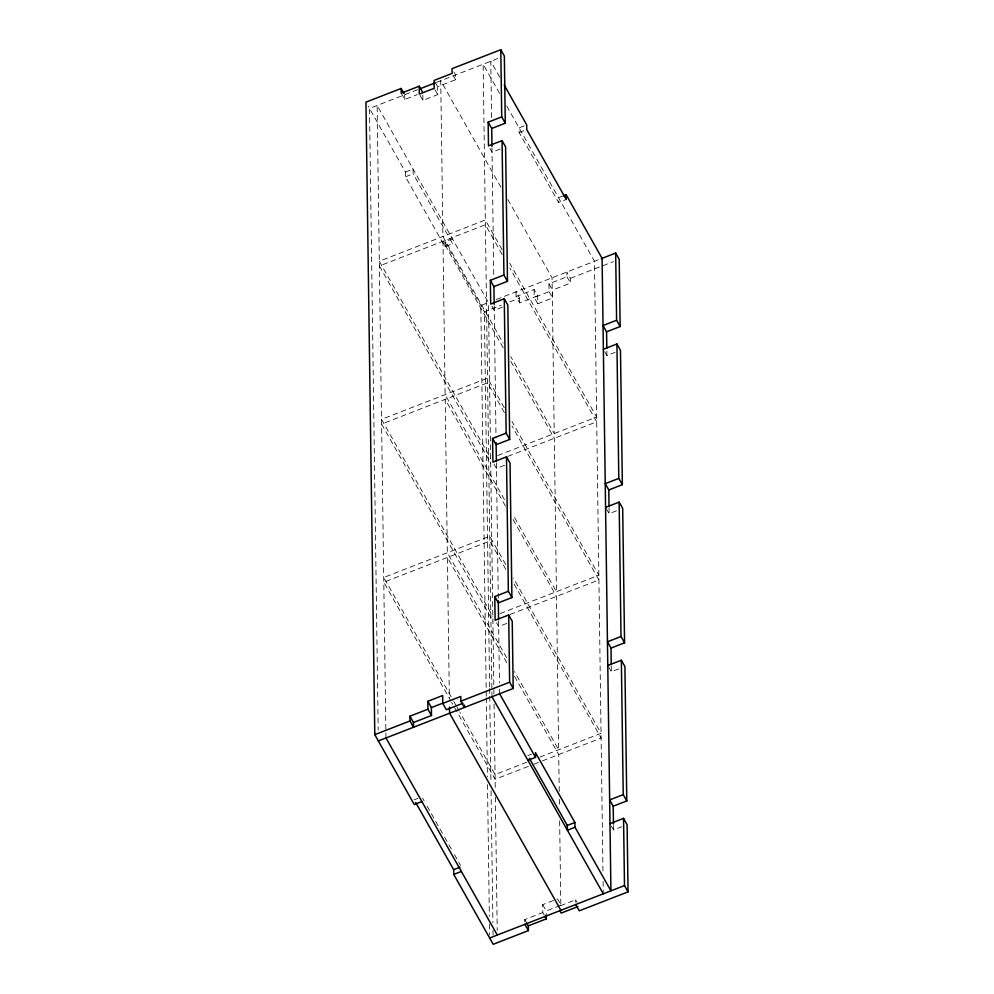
<?xml version="1.0" encoding="UTF-8"?>
<svg xmlns="http://www.w3.org/2000/svg" width="994" height="994" viewBox="0 0 994 994"><rect width="100%" height="100%" fill="white"/><g stroke="black" fill="none" stroke-linecap="round" stroke-linejoin="round"><path stroke-width="0.75" stroke-dasharray="4.97 3.73" d="M417.617 89.721L369.507 108.433L378.192 730.081M436.403 82.415L500.044 57.664M401.216 93.2L404.769 99.487L417.244 94.641M420.052 95.362L422.897 100.394L437.745 94.616L437.633 86.714L455.65 79.706L455.587 74.96L452.034 68.673M405.428 172.037L413.057 169.067L413.131 173.813L452.605 243.692L444.964 246.661L405.49 176.783L405.428 172.037L368.091 105.923M524.149 125.853L519.067 127.828L519.129 132.575L558.603 202.453L566.232 199.496M405.49 176.783L413.131 173.813M519.129 132.575L524.223 130.599M500.181 149.025L492.042 152.194L489.918 148.417M444.964 246.661L444.902 241.915L452.531 238.945L452.605 243.692M563.623 195.731L558.541 197.719L558.603 202.453M496.304 299.492L602.091 258.341M537.655 295.852L519.638 302.859L516.085 296.572L534.101 289.552L537.655 295.852L537.766 303.754L552.602 297.976L552.502 290.074L548.949 283.787L566.965 276.779L566.903 272.033L570.457 278.32L570.519 283.066L552.502 290.074M489.62 686.966L484.376 311.805L501.274 305.233M509.711 301.94L519.564 298.113L516.023 291.826L516.085 296.572M570.457 278.32L613.472 261.584M502.392 307.146L494.254 310.314L490.701 304.027M537.766 303.754L534.213 297.467L549.048 291.689L548.949 283.787M604.787 351.777L606.912 355.554L615.05 352.385M497.795 455.513L596.636 417.058L509.711 263.186M507.884 456.358L596.698 421.804L509.785 267.933M504.604 465.267L496.466 468.435L492.912 462.148M606.278 508.642L609.123 513.674L617.262 510.506M500.069 613.609L598.848 575.191L511.922 421.307M510.096 614.478L598.91 579.937L511.985 426.053M506.816 623.4L498.665 626.568L496.54 622.791M608.49 666.775L611.335 671.807L619.473 668.639M414.2 799.785L418.014 798.306M527.826 755.589L531.641 754.098M526.845 762.174L495.049 774.55L459.973 712.449M539.854 757.117L601.047 733.311L513.364 578.086M528.361 766.362L495.111 779.284L451.649 702.348M533.79 764.249L541.37 761.292M542.389 760.907L601.121 738.057L513.438 582.832M611.409 826.151L613.534 829.928L621.672 826.759M544.227 915.089L542.799 912.567L542.687 904.664L557.535 898.887L561.088 905.174L546.24 910.951L546.278 913.585M524.82 921.947L524.782 919.574L542.799 912.567M560.417 905.72L575.663 899.781L577.079 902.303M499.758 77.172L490.775 61.268L491.583 118.621M499.609 93.386L483.146 64.237L491.98 696.732M506.778 106.085L594.462 261.31L602.985 872.223M453.512 75.929L455.65 79.706M566.965 276.779L570.519 283.066M500.976 187.369L440.74 80.725L442.914 236.485L503.15 343.116M507.835 199.508L552.055 277.798L554.23 433.558L510.779 356.622M434.788 81.682L437.633 86.714M434.9 89.584L437.745 94.616M549.048 291.689L552.602 297.976M502.094 249.68L485.32 219.985L379.31 261.223L490.626 458.296M502.156 254.427L485.383 224.731L379.385 265.97L490.701 463.042M444.902 241.915L484.376 311.805M503.212 347.863L442.989 241.231L445.126 394.606L505.362 501.237M510.841 361.356L554.304 438.304L556.441 591.678L512.979 514.743M504.306 407.813L487.532 378.118L381.522 419.344L492.838 616.417M504.368 412.547L487.594 382.852L381.584 424.09L492.9 621.163M505.424 505.983L445.188 399.352L447.337 552.726L506.803 658.016M513.053 519.489L556.503 596.425L558.653 749.799L514.432 671.522M505.747 564.58L489.731 536.238L383.734 577.477L453.115 700.31M505.809 569.326L489.806 540.984L383.796 582.211L450.891 700.994M506.865 662.762L447.399 557.472L449.363 697.813M514.494 676.255L558.715 754.545L559.237 791.559M453.873 701.652L456.159 705.703M456.929 707.057L459.216 711.108M542.687 904.664L546.24 910.951M524.782 919.574L526.919 923.351M422.587 798.157L424.103 800.853M427.147 806.221L443.846 835.792M444.604 837.134L451.438 849.236M454.469 854.604L460.545 865.364M606.849 351.106L606.912 355.554M609.036 507.748L609.123 513.674M611.248 665.868L611.335 671.807M613.472 825.48L613.534 829.928M603.122 881.405L603.271 892.252M575.663 899.781L575.7 902.154M559.336 799.275L559.448 806.979M559.647 820.858L560.852 907.211M534.101 289.552L534.213 297.467M519.564 298.113L519.638 302.859M491.98 147.746L493.782 276.754M494.192 305.866L496.031 437.981M496.379 462.782L498.292 599.196M498.59 620.629L499.46 682.915M499.547 689.115L499.609 693.762M488.501 305.63L493.856 689.339M493.869 690.109L493.919 693.986M494.068 704.05L495.248 789.323M495.36 797.076L497.224 930.421M489.632 688.507L489.719 694.707M489.744 696.26L490.961 783.073M491.061 790.826L492.9 922.594M493.012 930.347L493.074 934.994M486.277 696.173L480.823 305.518L488.452 302.549L377.136 105.476L385.97 737.97M486.302 697.726L487.408 776.786M487.507 784.539L489.359 916.306M489.458 924.06L489.607 934.907M422.823 95.113L422.897 100.394M404.707 94.753L404.769 99.487"/><path stroke-width="1.49" d="M403.986 93.486L401.154 88.454L365.954 102.146L374.788 734.653L414.262 804.531L421.891 801.562M500.79 49.7L501.734 116.907L488.166 122.175L491.719 128.475L505.287 123.194L504.343 55.987L500.79 49.7L452.034 68.673L452.096 73.407L434.08 80.427L434.192 88.329L419.344 94.095L419.232 86.192L401.216 93.2L401.154 88.454M420.512 88.603L434.962 82.974M502.057 140.626L503.933 275.027L490.365 280.308L493.919 286.595L507.487 281.314L505.611 146.913L502.057 140.626L488.489 145.894L488.166 122.175M563.623 195.731L566.17 194.749L602.091 258.341L610.925 890.835L575.004 827.244L574.93 822.498L535.468 752.62L535.53 757.366L527.901 760.323M601.32 258.639L615.659 253.06L619.212 259.347L620.144 326.554L606.576 331.834L606.812 348.136M504.269 298.747L506.145 433.148L492.577 438.429L496.13 444.716L509.698 439.447L507.822 305.034L504.269 298.747L490.701 304.027L490.365 280.308M615.659 253.06L616.603 320.267L603.035 325.547L606.576 331.834M603.358 349.267L616.926 343.986L620.48 350.273L622.356 484.674L608.788 489.955L609.024 506.269M506.48 456.867L508.356 591.281L494.788 596.549L498.342 602.849L511.91 597.568L510.034 463.154L506.48 456.867L492.912 462.148L492.577 438.429M616.926 343.986L618.802 478.387L605.234 483.668L608.788 489.955M605.57 507.387L619.138 502.107L622.691 508.394L624.567 642.807L610.999 648.088L611.223 664.39M378.341 740.94L513.177 688.482L512.233 621.287L508.679 615L495.111 620.268L494.788 596.549M427.929 709.207L409.913 716.214L409.975 720.961L413.529 727.248L413.467 722.501L431.483 715.494L427.929 709.207L427.83 701.304L442.665 695.527L442.777 703.429L446.331 709.716L462.968 703.255M431.483 715.494L431.384 707.591L442.168 703.392M442.777 703.429L460.794 696.421L460.868 701.168L464.409 707.455L464.384 705.081M619.138 502.107L621.014 636.52L607.446 641.789L610.999 648.088M374.788 734.653L409.975 720.961M460.868 701.168L509.624 682.195L508.679 615M607.781 665.508L621.349 660.24L624.903 666.527L626.779 800.928L613.211 806.209L613.46 824.001M621.349 660.24L623.226 794.641L609.657 799.921L613.211 806.209M526.919 923.351L528.336 925.861L528.398 930.608L493.21 944.3L453.736 874.422L453.674 869.675L460.023 867.203M575.004 827.244L567.375 830.214L567.301 825.467L574.93 822.498M453.736 874.422L461.365 871.452M609.981 823.641L623.549 818.36L627.102 824.647L628.046 891.854L579.278 910.815L575.725 904.528M489.657 938.013L624.493 885.567L623.549 818.36M528.336 925.861L546.352 918.854L546.302 914.902M577.825 906.615L561.2 913.088L559.771 910.566M504.244 85.111L526.696 124.859L526.758 129.605L566.232 199.496L566.17 194.749M501.734 116.907L505.287 123.194M616.603 320.267L620.144 326.554M419.232 86.192L422.785 92.479M503.933 275.027L507.487 281.314M618.802 478.387L622.356 484.674M506.145 433.148L509.698 439.447M621.014 636.52L624.567 642.807M508.356 591.281L511.91 597.568M623.226 794.641L626.779 800.928M509.624 682.195L513.177 688.482M624.493 885.567L628.046 891.854M499.609 693.762L535.53 757.366M529.342 758.273L567.301 825.467M491.98 696.732L603.296 893.805M560.889 910.305L449.574 713.232L449.487 707.057M427.83 701.304L431.384 707.591M544.936 916.344L546.352 918.854M409.913 716.214L413.467 722.501M524.844 924.321L528.398 930.608M385.97 737.97L497.286 935.043M415.716 802.481L453.674 869.675M491.707 127.928L491.968 146.255M493.919 286.048L494.167 304.388M496.105 442.628L496.366 461.228M498.305 600.749L498.566 619.349"/></g></svg>
